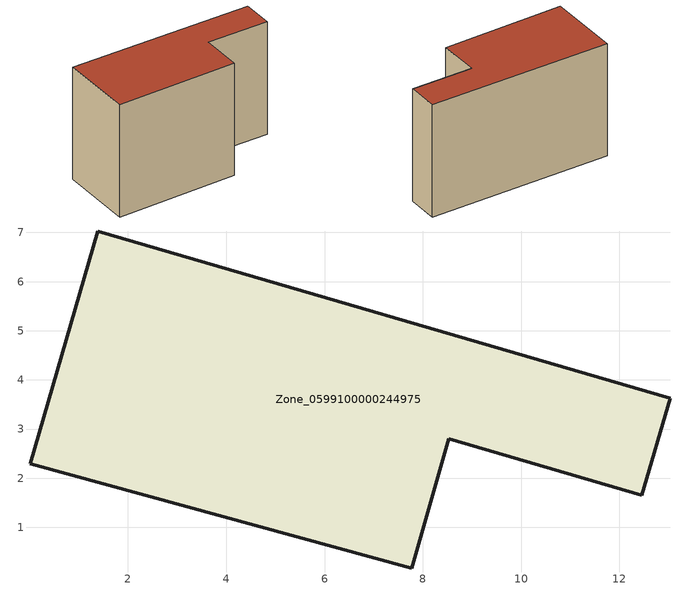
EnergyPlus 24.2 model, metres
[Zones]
Zone_0599100000244975
 floor ground (C_G): 7.77,0.17 0.01,2.3 1.39,7.03 13.03,3.63 12.45,1.65 8.53,2.8 z0
 wall outside (C_F): 0.01,2.3 7.77,0.17 8.53,2.8 12.45,1.65 13.03,3.63 1.39,7.03 0.01,2.3 z0:7.65
 roof outside (C_R): 1.39,7.03 0.01,2.3 7.77,0.17 8.53,2.8 12.45,1.65 13.03,3.63 z7.65
[BUILDING]
Pand.0599100000244975: North Axis=0; Terrain=City; Loads Convergence Tolerance Value=0.04; Temperature Convergence Tolerance Value=0.4; Solar Distribution=FullExterior; Maximum Number of Warmup Days=25; Minimum Number of Warmup Days=1
[Site:Location]
Rotterdam.The.Hague.AP_ZH_NLD Design_Conditions: Latitude=51.96; Longitude=4.45; Time Zone=1; Elevation=-4.5
[SITE:GROUNDTEMPERATURE:BUILDINGSURFACE]
18, 18, 18, 18, 18, 18, 18, 18, 18, 18, 18, 18
[MATERIAL] Thermal Absorptance=0.9; Solar Absorptance=0.7; Visible Absorptance=0.7
Name | Roughness | Thickness | Conductivity | Density | Specific Heat
G.TC.1946 | MediumSmooth | 0.15 | 1 | 540 | 1210
F.TC.1946 | Rough | 0.3 | 0.857143 | 1920 | 840
R.TC.1946 | MediumRough | 0.2 | 0.909091 | 1500 | 1000
[CONSTRUCTION]
C_G: G.TC.1946
C_F: F.TC.1946
C_R: R.TC.1946
[ZONE]
Zone_0599100000244975: Type=1; Multiplier=1; Ceiling Height=Autocalculate; Volume=Autocalculate; Floor Area=autocalculate; Part of Total Floor Area=Yes
[ZONEINFILTRATION:DESIGNFLOWRATE]
Infil_Zone_0599100000244975: Zone or ZoneList or Space or SpaceList=Zone_0599100000244975; Schedule=AlwaysOn; Design Flow Rate Calculation Method=Flow/Area; Flow Rate per Floor Area=0.003; Constant Term Coefficient=1; Temperature Term Coefficient=0; Velocity Term Coefficient=0; Velocity Squared Term Coefficient=0
[HVACTEMPLATE:ZONE:IDEALLOADSAIRSYSTEM]
Zone_0599100000244975: Maximum Heating Supply Air Temperature=50; Minimum Cooling Supply Air Temperature=13; Maximum Heating Supply Air Humidity Ratio=0.0156; Minimum Cooling Supply Air Humidity Ratio=0.0077; Heating Limit=NoLimit; Cooling Limit=NoLimit; Dehumidification Control Type=ConstantSensibleHeatRatio; Cooling Sensible Heat Ratio=0.7; Dehumidification Setpoint=60; Humidification Control Type=None; Humidification Setpoint=30; Outdoor Air Method=None; Outdoor Air Flow Rate per Person=0.00944; Outdoor Air Flow Rate per Zone Floor Area=0; Outdoor Air Flow Rate per Zone=0; Demand Controlled Ventilation Type=None; Outdoor Air Economizer Type=NoEconomizer; Heat Recovery Type=None; Sensible Heat Recovery Effectiveness=0.7; Latent Heat Recovery Effectiveness=0.65
[ZONECONTROL:THERMOSTAT]
ThermostatControl_Zone_0599100000244975: Zone or ZoneList=Zone_0599100000244975; Control Type Schedule=DualSetpointControlType; Control 1=Thermostat_Zone_0599100000244975; Temperature Difference Between Cutout And Setpoint=0
[THERMOSTATSETPOINT:DUALSETPOINT]
Thermostat_Zone_0599100000244975: Heating Setpoint Temperature Schedule=HeatingSetpoint_Zone_0599100000244975; Cooling Setpoint Temperature Schedule=CoolingSetpoint_Zone_0599100000244975
[SCHEDULE:COMPACT]
HeatingSetpoint_Zone_0599100000244975: Through: 12/31, For: AllDays, Until: 24:00, 21
CoolingSetpoint_Zone_0599100000244975: Through: 12/31, For: AllDays, Until: 24:00, 24
DualSetpointControlType: Through: 12/31, For: AllDays, Until: 24:00, 4
AlwaysOn: Through: 12/31, For: AllDays, Until: 24:00, 1
